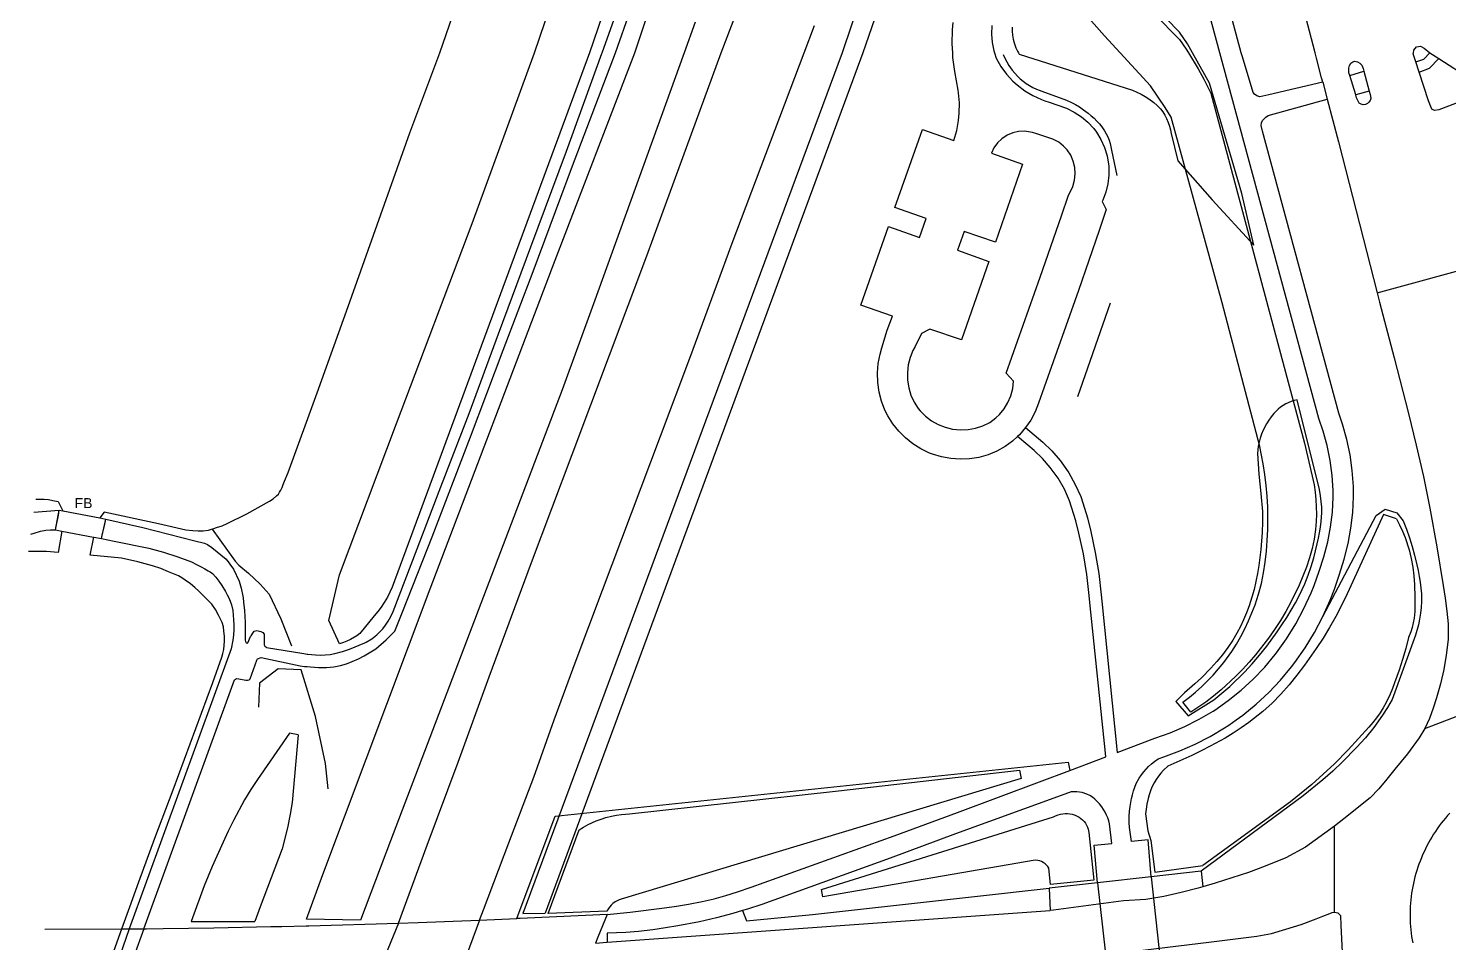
# Model space of a CAD drawing. Header units: millimetres. Extents: x 111502 to 977541, y 8702 to 1044108.
# Drawn here: x 974377.5 to 974590.3, y 475825.2 to 475962.3 of the extents above; entities that cross this region are included whole.
import ezdxf

# ---------------------------------------------------------------- set-up
doc = ezdxf.new("R2010")
doc.units = ezdxf.units.MM
doc.header["$LTSCALE"] = 0.25
doc.layers.add('X HVSS Site Background', color=8, linetype='Continuous')
doc.styles.add('OS Master Map$1$Standard', font='txt')

# ---------------------------------------------------------------- blocks, each defined once
blk = doc.blocks.new('OS MAP')
at = {"layer": 'X HVSS Site Background', "flags": 128}
for points in [[(488288.45, 240521.35), (488281.25, 240500), (488281.25, 240500), (488233.4, 240371), (488233.4, 240371), (488236.75, 240371.05)], [(488226.9, 240370), (488227.5, 240371.55), (488227.5, 240371.55), (488231.3, 240381.6), (488231.3, 240381.6), (488235.05, 240391.45), (488235.05, 240391.45), (488238.1, 240400), (488238.1, 240400), (488241.25, 240408.55), (488241.25, 240408.55), (488245.35, 240419.45), (488245.35, 240419.45), (488254, 240442.55), (488254, 240442.55), (488258.55, 240454.6), (488258.55, 240454.6), (488262.4, 240465.05), (488262.4, 240465.05), (488264.75, 240471.45), (488264.75, 240471.45), (488275.55, 240500), (488275.55, 240500), (488277.1, 240504.1)], [(488214.75, 240369.55), (488219.05, 240381.25), (488219.05, 240381.25), (488223.7, 240393.7), (488223.7, 240393.7), (488228.35, 240406.45), (488228.35, 240406.45), (488234.7, 240423.6), (488234.7, 240423.6), (488240.8, 240439.8), (488240.8, 240439.8), (488251.95, 240469.55), (488251.95, 240469.55), (488252.9, 240472.15), (488252.9, 240472.15), (488263.1, 240500), (488263.1, 240500), (488271, 240520.65)], [(488259.2, 240504.6), (488257.55, 240500), (488257.55, 240500), (488244, 240462.35), (488244, 240462.35), (488239.3, 240449.5), (488239.3, 240449.5), (488213.55, 240381.9), (488213.55, 240381.9), (488209.05, 240370), (488209.05, 240370), (488200.95, 240370.15)], [(488200.95, 240370.15), (488203.4, 240376.85), (488203.4, 240376.85), (488219.5, 240419.65), (488219.5, 240419.65), (488238.25, 240468.9), (488238.25, 240468.9), (488250.15, 240500), (488250.15, 240500), (488259.75, 240528.65)], [(488205.9, 240411.4), (488204.3, 240414.9), (488204.3, 240414.9), (488205.9, 240421.75), (488205.9, 240421.75), (488214.45, 240444.45), (488214.45, 240444.45), (488225.8, 240474.4), (488225.8, 240474.4), (488235.15, 240500), (488235.15, 240500), (488244.85, 240528.5)], [(488251.65, 240524.25), (488243.4, 240500), (488243.4, 240500), (488213.8, 240419.9), (488213.8, 240419.9), (488213.1, 240418.4), (488213.1, 240418.4), (488212.6, 240417.6), (488212.6, 240417.6), (488212.15, 240416.9), (488212.15, 240416.9), (488211.65, 240416.25), (488211.65, 240416.25), (488211.1, 240415.6), (488211.1, 240415.6), (488208.95, 240412.95), (488208.95, 240412.95), (488208.5, 240412.6), (488208.5, 240412.6), (488207.55, 240412.05), (488207.55, 240412.05), (488207, 240411.8), (488207, 240411.8), (488206.5, 240411.6), (488206.5, 240411.6), (488205.9, 240411.4)], [(488186.8, 240428.6), (488187.45, 240428.85), (488187.45, 240428.85), (488188.3, 240429.1), (488188.3, 240429.1), (488189.05, 240429.45), (488189.05, 240429.45), (488192, 240430.9), (488192, 240430.9), (488195.4, 240432.8), (488195.4, 240432.8), (488195.95, 240433.15), (488195.95, 240433.15), (488196.45, 240433.6), (488196.45, 240433.6), (488196.75, 240433.85), (488196.75, 240433.85), (488196.9, 240434.15), (488196.9, 240434.15), (488197.1, 240434.45), (488197.1, 240434.45), (488197.3, 240434.85), (488197.3, 240434.85), (488197.45, 240435.3), (488197.45, 240435.3), (488197.65, 240435.8), (488197.65, 240435.8), (488198.2, 240437.1), (488198.2, 240437.1), (488202.55, 240449.05), (488202.55, 240449.05), (488207.2, 240461.95), (488207.2, 240461.95), (488216.45, 240488), (488216.45, 240488), (488220.95, 240500), (488220.95, 240500), (488232.85, 240534.45)], [(488170.9, 240430.11), (488176.41, 240428.84), (488176.41, 240428.84), (488184.2, 240426.86), (488184.2, 240426.86), (488185.66, 240426.48), (488185.66, 240426.48), (488186.14, 240426.28), (488186.14, 240426.28), (488186.77, 240425.87), (488186.77, 240425.87), (488188.9, 240424.09), (488188.9, 240424.09), (488190, 240422.61), (488190, 240422.61), (488190.87, 240420.79), (488190.87, 240420.79), (488191.16, 240419.77), (488191.16, 240419.77), (488191.42, 240418.55), (488191.42, 240418.55), (488191.45, 240418.32), (488191.45, 240418.32), (488191.54, 240417.63), (488191.54, 240417.63), (488191.69, 240416.4), (488191.69, 240416.4), (488191.78, 240414.61), (488191.78, 240414.61), (488191.75, 240411.97), (488191.75, 240411.97), (488191.81, 240411.74), (488191.81, 240411.74), (488191.86, 240411.66), (488191.86, 240411.66), (488191.91, 240411.58), (488191.91, 240411.58), (488192.11, 240411.53), (488192.11, 240411.53), (488192.16, 240411.58), (488192.16, 240411.58), (488192.58, 240412.5), (488192.58, 240412.5), (488192.66, 240412.63), (488192.66, 240412.63), (488192.99, 240413.18), (488192.99, 240413.18), (488193.13, 240413.33), (488193.13, 240413.33), (488193.51, 240413.39), (488193.51, 240413.39), (488194.13, 240413.28), (488194.13, 240413.28), (488194.43, 240413.12), (488194.43, 240413.12), (488194.6, 240412.84), (488194.6, 240412.84), (488194.6, 240411.35), (488194.6, 240411.35), (488194.6, 240411.24), (488194.6, 240411.24), (488194.69, 240411.07), (488194.69, 240411.07), (488194.85, 240410.95), (488194.85, 240410.95), (488194.94, 240410.88), (488194.94, 240410.88), (488200.55, 240409.95), (488200.55, 240409.95), (488201.05, 240409.87), (488201.05, 240409.87), (488201.15, 240409.85), (488201.15, 240409.85), (488201.7, 240409.8), (488201.7, 240409.8), (488202.3, 240409.75), (488202.3, 240409.75), (488203.05, 240409.7), (488203.05, 240409.7), (488203.75, 240409.75), (488203.75, 240409.75), (488204.5, 240409.8), (488204.5, 240409.8), (488205.2, 240409.95), (488205.2, 240409.95), (488206.35, 240410.25), (488206.35, 240410.25), (488207.4, 240410.6), (488207.4, 240410.6), (488209.7, 240411.55), (488209.7, 240411.55), (488209.9, 240411.65), (488209.9, 240411.65), (488210.75, 240412.15), (488210.75, 240412.15), (488211.5, 240412.75), (488211.5, 240412.75), (488212.4, 240413.65), (488212.4, 240413.65), (488212.8, 240414.2), (488212.8, 240414.2), (488213.2, 240414.8), (488213.2, 240414.8), (488213.6, 240415.5), (488213.6, 240415.5), (488213.95, 240416.25), (488213.95, 240416.25), (488217.55, 240425.65), (488217.55, 240425.65), (488220.85, 240434.3), (488220.85, 240434.3), (488225.35, 240445.95), (488225.35, 240445.95), (488229.75, 240457.85), (488229.75, 240457.85), (488234.6, 240470.9), (488234.6, 240470.9), (488239.95, 240485.25), (488239.95, 240485.25), (488245.25, 240499.9), (488245.25, 240499.9), (488245.3, 240500), (488245.3, 240500), (488252.3, 240519.75)], [(488176.6, 240368.7), (488190.19, 240406), (488190.19, 240406), (488190.47, 240406.21), (488190.47, 240406.21), (488190.81, 240406.18), (488190.81, 240406.18), (488190.82, 240406.17), (488190.82, 240406.17), (488191.85, 240405.97), (488191.85, 240405.97), (488192.11, 240405.97), (488192.11, 240405.97), (488192.37, 240406.01), (488192.37, 240406.01), (488192.51, 240406.15), (488192.51, 240406.15), (488193.52, 240408.97), (488193.52, 240408.97), (488193.63, 240409.17), (488193.63, 240409.17), (488194.15, 240409.35), (488194.15, 240409.35), (488200, 240408.1), (488200, 240408.1), (488200.65, 240408), (488200.65, 240408), (488201.05, 240408), (488201.05, 240408), (488201.55, 240407.95), (488201.55, 240407.95), (488202.75, 240407.85), (488202.75, 240407.85), (488203.95, 240407.85), (488203.95, 240407.85), (488205.05, 240407.95), (488205.05, 240407.95), (488206.05, 240408.15), (488206.05, 240408.15), (488206.95, 240408.4), (488206.95, 240408.4), (488207.8, 240408.75), (488207.8, 240408.75), (488208.75, 240409.15), (488208.75, 240409.15), (488209.6, 240409.6), (488209.6, 240409.6), (488211.35, 240410.65), (488211.35, 240410.65), (488212.9, 240412), (488212.9, 240412), (488214.2, 240413.3), (488214.2, 240413.3), (488215.4, 240416.3), (488215.4, 240416.3), (488219.8, 240427.45), (488219.8, 240427.45), (488225.55, 240442.45), (488225.55, 240442.45), (488230.45, 240455.4), (488230.45, 240455.4), (488234.95, 240467.2), (488234.95, 240467.2), (488240.85, 240483.05), (488240.85, 240483.05), (488247.25, 240500), (488247.25, 240500), (488254, 240519.2)], [(488289.6, 240515.15), (488284.35, 240500), (488284.35, 240500), (488236.75, 240371.05)], [(488298, 240486.85), (488298.45, 240488.35), (488298.45, 240488.35), (488298.7, 240489.85), (488298.7, 240489.85), (488298.8, 240490.95), (488298.8, 240490.95), (488298.85, 240492.5), (488298.85, 240492.5), (488298.7, 240494), (488298.7, 240494), (488298.65, 240494.4), (488298.65, 240494.4), (488298.15, 240497.2), (488298.15, 240497.2), (488297.85, 240499.3), (488297.85, 240499.3), (488297.85, 240500), (488297.85, 240500), (488297.75, 240501.35), (488297.75, 240501.35), (488297.8, 240503.45), (488297.8, 240503.45), (488297.9, 240504.55)], [(488308.75, 240443.85), (488311.35, 240441.65), (488311.35, 240441.65), (488312.7, 240440.35), (488312.7, 240440.35), (488313.9, 240438.9), (488313.9, 240438.9), (488314.05, 240438.7), (488314.05, 240438.7), (488315.2, 240437.05), (488315.2, 240437.05), (488316.15, 240435.3), (488316.15, 240435.3), (488317, 240433.5), (488317, 240433.5), (488317.05, 240433.35), (488317.05, 240433.35), (488318, 240430.3), (488318, 240430.3), (488318.5, 240428.25), (488318.5, 240428.25), (488319.15, 240425.1), (488319.15, 240425.1), (488319.7, 240421.95), (488319.7, 240421.95), (488320.05, 240418.75), (488320.05, 240418.75), (488320.15, 240417.8), (488320.15, 240417.8), (488322.45, 240395.12), (488322.45, 240395.12), (488328.1, 240397.25), (488328.1, 240397.25), (488330.4, 240398.05), (488330.4, 240398.05), (488332.6, 240399), (488332.6, 240399), (488334.55, 240400), (488334.55, 240400), (488334.75, 240400.1), (488334.75, 240400.1), (488336.85, 240401.3), (488336.85, 240401.3), (488337.1, 240401.45), (488337.1, 240401.45), (488339.1, 240402.9), (488339.1, 240402.9), (488341.05, 240404.45), (488341.05, 240404.45), (488342.85, 240406.1), (488342.85, 240406.1), (488344.6, 240407.9), (488344.6, 240407.9), (488346.15, 240409.8), (488346.15, 240409.8), (488346.35, 240410.05), (488346.35, 240410.05), (488347.85, 240412.15), (488347.85, 240412.15), (488349.25, 240414.4), (488349.25, 240414.4), (488350.45, 240416.7), (488350.45, 240416.7), (488351.55, 240419.05), (488351.55, 240419.05), (488352, 240420.15), (488352, 240420.15), (488352.75, 240422.3), (488352.75, 240422.3), (488353.45, 240424.45), (488353.45, 240424.45), (488354.05, 240426.7), (488354.05, 240426.7), (488354.45, 240428.9), (488354.45, 240428.9), (488354.75, 240431.15), (488354.75, 240431.15), (488354.85, 240433.4), (488354.85, 240433.4), (488354.85, 240434.4), (488354.85, 240434.4), (488354.7, 240436.65), (488354.7, 240436.65), (488354.4, 240438.9), (488354.4, 240438.9), (488353.95, 240441.15), (488353.95, 240441.15), (488353.35, 240443.3), (488353.35, 240443.3), (488352.7, 240445.2), (488352.7, 240445.2), (488337.85, 240500), (488337.85, 240500), (488331.5, 240523.45)], [(488353.29, 240495.57), (488345.18, 240493.68), (488345.18, 240493.68), (488343.84, 240493.37), (488343.84, 240493.37), (488343.39, 240493.55), (488343.39, 240493.55), (488343.06, 240493.8), (488343.06, 240493.8), (488342.85, 240494.05), (488342.85, 240494.05), (488341.23, 240499.38), (488341.23, 240499.38), (488341.1, 240499.83), (488341.1, 240499.83), (488341.09, 240499.84), (488341.09, 240499.84), (488341.05, 240500), (488341.05, 240500), (488334.44, 240524.62)], [(488303.7, 240504.1), (488303.65, 240502.8), (488303.65, 240502.8), (488303.75, 240501.55), (488303.75, 240501.55), (488304, 240500.3), (488304, 240500.3), (488304.1, 240500), (488304.1, 240500), (488304.35, 240499.2), (488304.35, 240499.2), (488305.05, 240497.95), (488305.05, 240497.95), (488305.9, 240496.8), (488305.9, 240496.8), (488306.85, 240495.75), (488306.85, 240495.75), (488307.5, 240495.2), (488307.5, 240495.2), (488308.65, 240494.3), (488308.65, 240494.3), (488309.85, 240493.6), (488309.85, 240493.6), (488311.15, 240493), (488311.15, 240493), (488311.65, 240492.8)], [(488333.75, 240500), (488333, 240501.35), (488333, 240501.35), (488331.8, 240503.1), (488331.8, 240503.1), (488327.8, 240507.15)], [(488306.75, 240503.85), (488306.75, 240503.25), (488306.75, 240503.25), (488306.8, 240502.65), (488306.8, 240502.65), (488306.9, 240502.05), (488306.9, 240502.05), (488307.05, 240501.5), (488307.05, 240501.5), (488307.3, 240500.75), (488307.3, 240500.75), (488307.55, 240500.25), (488307.55, 240500.25), (488307.7, 240500), (488307.7, 240500), (488307.8, 240499.8), (488307.8, 240499.8), (488324.75, 240494.4), (488324.75, 240494.4), (488326.05, 240493.8), (488326.05, 240493.8), (488326.65, 240493.45), (488326.65, 240493.45), (488327.2, 240493.1), (488327.2, 240493.1), (488327.95, 240492.55), (488327.95, 240492.55), (488328.45, 240492.1), (488328.45, 240492.1), (488328.95, 240491.6), (488328.95, 240491.6), (488329.3, 240491.15), (488329.3, 240491.15), (488329.6, 240490.65), (488329.6, 240490.65), (488329.85, 240490.15), (488329.85, 240490.15), (488330.1, 240489.55), (488330.1, 240489.55), (488330.3, 240489), (488330.3, 240489), (488330.45, 240488.45), (488330.45, 240488.45), (488330.55, 240487.9), (488330.55, 240487.9), (488331.55, 240483.8), (488331.55, 240483.8), (488336.7, 240477.95), (488336.7, 240477.95), (488342.95, 240471.15), (488342.95, 240471.15), (488341.15, 240478.9), (488341.15, 240478.9), (488336.3, 240495.45), (488336.3, 240495.45), (488333.75, 240500)], [(488324.3, 240509.6), (488331.8, 240502), (488331.8, 240502), (488332.8, 240500.55), (488332.8, 240500.55), (488333.15, 240500), (488333.15, 240500), (488334.6, 240497.6), (488334.6, 240497.6), (488335.45, 240496.05), (488335.45, 240496.05), (488336.5, 240493.95), (488336.5, 240493.95), (488350.55, 240441.5), (488350.55, 240441.5), (488352, 240435.25), (488352, 240435.25), (488352.15, 240434.15), (488352.15, 240434.15), (488352.25, 240433.05), (488352.25, 240433.05), (488352.35, 240430.85), (488352.35, 240430.85), (488352.3, 240429.75), (488352.3, 240429.75), (488352.2, 240428.55), (488352.2, 240428.55), (488352, 240427.1), (488352, 240427.1), (488351.7, 240425.7), (488351.7, 240425.7), (488351.3, 240424.3), (488351.3, 240424.3), (488350.85, 240422.9), (488350.85, 240422.9), (488349.75, 240420.2), (488349.75, 240420.2), (488348.5, 240417.65), (488348.5, 240417.65), (488347.75, 240416.25), (488347.75, 240416.25), (488346.95, 240414.9), (488346.95, 240414.9), (488346.05, 240413.55), (488346.05, 240413.55), (488345.15, 240412.25), (488345.15, 240412.25), (488343.2, 240409.75), (488343.2, 240409.75), (488342.25, 240408.65), (488342.25, 240408.65), (488341.25, 240407.55), (488341.25, 240407.55), (488340.2, 240406.5), (488340.2, 240406.5), (488338.05, 240404.5), (488338.05, 240404.5), (488336.9, 240403.55), (488336.9, 240403.55), (488335.75, 240402.65), (488335.75, 240402.65), (488333.5, 240401.15)], [(488333.5, 240401.15), (488332.3, 240402.65), (488332.3, 240402.65), (488333.3, 240403.4), (488333.3, 240403.4), (488334.2, 240404.15), (488334.2, 240404.15), (488335.15, 240405), (488335.15, 240405), (488336.85, 240406.7), (488336.85, 240406.7), (488338.45, 240408.6), (488338.45, 240408.6), (488339.65, 240410.25), (488339.65, 240410.25), (488340.35, 240411.35), (488340.35, 240411.35), (488341, 240412.5), (488341, 240412.5), (488341.6, 240413.65), (488341.6, 240413.65), (488342.15, 240414.85), (488342.15, 240414.85), (488343.15, 240417.25), (488343.15, 240417.25), (488343.65, 240418.85), (488343.65, 240418.85), (488344.1, 240420.45), (488344.1, 240420.45), (488344.4, 240422.05), (488344.4, 240422.05), (488344.65, 240423.65), (488344.65, 240423.65), (488344.85, 240425.3), (488344.85, 240425.3), (488344.95, 240426.9), (488344.95, 240426.9), (488345.05, 240428.55), (488345.05, 240428.55), (488345.05, 240431.9), (488345.05, 240431.9), (488344.95, 240433.55), (488344.95, 240433.55), (488344.8, 240435.15), (488344.8, 240435.15), (488344.6, 240436.8), (488344.6, 240436.8), (488344.35, 240438.4), (488344.35, 240438.4), (488343.85, 240441), (488343.85, 240441), (488338.2, 240462.5), (488338.2, 240462.5), (488330.55, 240490.35), (488330.55, 240490.35), (488329.65, 240491.8), (488329.65, 240491.8), (488327.45, 240495.05), (488327.45, 240495.05), (488322.9, 240500), (488322.9, 240500), (488320.55, 240502.55), (488320.55, 240502.55), (488313.6, 240510.4)], [(488353.29, 240495.57), (488353.12, 240496.23), (488353.12, 240496.23), (488352.35, 240499.2), (488352.35, 240499.2), (488352.14, 240500), (488352.14, 240500), (488349.35, 240510.73), (488349.35, 240510.73), (488348.96, 240512.12)], [(488305.4, 240499.75), (488305.65, 240499.2), (488305.65, 240499.2), (488306.25, 240498.1), (488306.25, 240498.1), (488306.75, 240497.4), (488306.75, 240497.4), (488307.55, 240496.5), (488307.55, 240496.5), (488307.95, 240496.1), (488307.95, 240496.1), (488308.85, 240495.4), (488308.85, 240495.4), (488309.85, 240494.8), (488309.85, 240494.8), (488310.4, 240494.55), (488310.4, 240494.55), (488311.2, 240494.25), (488311.2, 240494.25), (488314.85, 240492.9), (488314.85, 240492.9), (488315.5, 240492.6), (488315.5, 240492.6), (488316.2, 240492.25), (488316.2, 240492.25), (488316.8, 240491.9), (488316.8, 240491.9), (488317.4, 240491.45), (488317.4, 240491.45), (488318.1, 240490.95), (488318.1, 240490.95), (488318.55, 240490.55), (488318.55, 240490.55), (488319, 240490.2), (488319, 240490.2), (488319.4, 240489.75), (488319.4, 240489.75), (488319.8, 240489.35), (488319.8, 240489.35), (488320.15, 240488.9), (488320.15, 240488.9), (488320.55, 240488.3), (488320.55, 240488.3), (488321.05, 240487.4), (488321.05, 240487.4), (488321.25, 240486.9), (488321.25, 240486.9), (488321.4, 240486.4), (488321.4, 240486.4), (488321.6, 240485.4), (488321.6, 240485.4), (488322.4, 240481.6)], [(488367.24, 240498.65), (488366.85, 240499.85), (488366.85, 240499.85), (488366.87, 240500), (488366.87, 240500), (488366.94, 240500.36), (488366.94, 240500.36), (488367.35, 240500.87), (488367.35, 240500.87), (488367.95, 240500.98), (488367.95, 240500.98), (488368.46, 240500.68), (488368.46, 240500.68), (488369.34, 240500)], [(488367.24, 240498.65), (488368.45, 240499.03), (488368.45, 240499.03), (488369.34, 240500)], [(488369.34, 240500), (488370.7, 240499.11)], [(488357.34, 240496.56), (488357.21, 240496.99), (488357.21, 240496.99), (488357.2, 240497.7), (488357.2, 240497.7), (488357.31, 240498.07), (488357.31, 240498.07), (488357.5, 240498.41), (488357.5, 240498.41), (488357.77, 240498.65), (488357.77, 240498.65), (488358.11, 240498.72), (488358.11, 240498.72), (488358.48, 240498.61), (488358.48, 240498.61), (488358.82, 240498.42), (488358.82, 240498.42), (488359.13, 240498.12), (488359.13, 240498.12), (488359.33, 240497.61), (488359.33, 240497.61), (488359.44, 240497.21)], [(488367.75, 240497.06), (488367.24, 240498.65)], [(488367.75, 240497.06), (488369.3, 240497.67), (488369.3, 240497.67), (488370.7, 240499.11)], [(488370.7, 240499.11), (488371.52, 240498.57), (488371.52, 240498.57), (488374.48, 240496.66), (488374.48, 240496.66), (488376.72, 240495.77), (488376.72, 240495.77), (488377.43, 240495.47), (488377.43, 240495.47), (488377.94, 240494.96), (488377.94, 240494.96), (488377.84, 240494.35), (488377.84, 240494.35), (488377.34, 240493.84), (488377.34, 240493.84), (488376.13, 240493.43), (488376.13, 240493.43), (488373.19, 240492.39), (488373.19, 240492.39), (488370.66, 240491.46), (488370.66, 240491.46), (488370.05, 240491.35), (488370.05, 240491.35), (488369.65, 240491.55)], [(488353.29, 240495.57), (488353.95, 240493.06)], [(488357.34, 240496.56), (488359.44, 240497.21)], [(488358.22, 240493.67), (488357.34, 240496.56)], [(488359.44, 240497.21), (488360.24, 240494.26)], [(488369.65, 240491.55), (488369.13, 240492.77), (488369.13, 240492.77), (488367.75, 240497.06)], [(488360.24, 240494.26), (488360.38, 240493.76), (488360.38, 240493.76), (488360.46, 240493.47), (488360.46, 240493.47), (488360.47, 240493.15), (488360.47, 240493.15), (488360.38, 240492.85), (488360.38, 240492.85), (488360.21, 240492.58), (488360.21, 240492.58), (488359.97, 240492.37), (488359.97, 240492.37), (488359.68, 240492.24), (488359.68, 240492.24), (488359.36, 240492.21), (488359.36, 240492.21), (488359.04, 240492.28), (488359.04, 240492.28), (488358.76, 240492.43), (488358.76, 240492.43), (488358.35, 240493.24), (488358.35, 240493.24), (488358.22, 240493.67)], [(488360.24, 240494.26), (488358.22, 240493.67)], [(488311.65, 240492.8), (488312.28, 240492.58), (488312.28, 240492.58), (488314.85, 240491.7), (488314.85, 240491.7), (488316, 240491.1), (488316, 240491.1), (488317.1, 240490.4), (488317.1, 240490.4), (488318.05, 240489.6), (488318.05, 240489.6), (488318.95, 240488.65), (488318.95, 240488.65), (488319.35, 240488.1), (488319.35, 240488.1), (488320, 240487), (488320, 240487), (488320.55, 240485.8), (488320.55, 240485.8), (488320.95, 240484.55), (488320.95, 240484.55), (488321.15, 240483.3), (488321.15, 240483.3), (488321.2, 240482.95), (488321.2, 240482.95), (488321.2, 240481.65), (488321.2, 240481.65), (488321.05, 240480.35), (488321.05, 240480.35), (488320.75, 240479.1), (488320.75, 240479.1), (488320.3, 240477.9), (488320.3, 240477.9), (488320.2, 240477.7), (488320.2, 240477.7), (488320.8, 240476.5), (488320.8, 240476.5), (488319.75, 240473.35), (488319.75, 240473.35), (488316.65, 240464.35), (488316.65, 240464.35), (488311.55, 240449.9), (488311.55, 240449.9), (488310.7, 240447.5), (488310.7, 240447.5), (488310.2, 240446.2), (488310.2, 240446.2), (488309.55, 240444.95), (488309.55, 240444.95), (488308.75, 240443.85)], [(488353.3, 240415.5), (488354.4, 240417.95), (488354.4, 240417.95), (488355.05, 240419.6), (488355.05, 240419.6), (488355.8, 240421.85), (488355.8, 240421.85), (488356.5, 240424.1), (488356.5, 240424.1), (488357.1, 240426.45), (488357.1, 240426.45), (488357.5, 240428.75), (488357.5, 240428.75), (488357.8, 240431.1), (488357.8, 240431.1), (488357.9, 240433.5), (488357.9, 240433.5), (488357.9, 240435), (488357.9, 240435), (488357.7, 240437.4), (488357.7, 240437.4), (488357.4, 240439.75), (488357.4, 240439.75), (488356.9, 240442.05), (488356.9, 240442.05), (488356.25, 240444.35), (488356.25, 240444.35), (488355.7, 240446), (488355.7, 240446), (488344.24, 240488.23), (488344.24, 240488.23), (488344.05, 240489.07), (488344.05, 240489.07), (488344.11, 240489.5), (488344.11, 240489.5), (488344.25, 240489.83), (488344.25, 240489.83), (488344.74, 240490.35), (488344.74, 240490.35), (488345.12, 240490.58), (488345.12, 240490.58), (488353.95, 240493.06)], [(488353.95, 240493.06), (488355.62, 240486.62), (488355.62, 240486.62), (488361.43, 240463.99)], [(488307.55, 240442.5), (488306.8, 240441.8), (488306.8, 240441.8), (488305.7, 240441), (488305.7, 240441), (488304.45, 240440.3), (488304.45, 240440.3), (488303.15, 240439.75), (488303.15, 240439.75), (488301.75, 240439.35), (488301.75, 240439.35), (488300.35, 240439.15), (488300.35, 240439.15), (488298.95, 240439.1), (488298.95, 240439.1), (488297.55, 240439.2), (488297.55, 240439.2), (488296.15, 240439.45), (488296.15, 240439.45), (488294.8, 240439.85), (488294.8, 240439.85), (488294.35, 240440), (488294.35, 240440), (488293.05, 240440.65), (488293.05, 240440.65), (488291.85, 240441.4), (488291.85, 240441.4), (488290.75, 240442.3), (488290.75, 240442.3), (488289.75, 240443.3), (488289.75, 240443.3), (488288.85, 240444.4), (488288.85, 240444.4), (488288.1, 240445.6), (488288.1, 240445.6), (488287.65, 240446.45), (488287.65, 240446.45), (488287.15, 240447.8), (488287.15, 240447.8), (488286.8, 240449.15), (488286.8, 240449.15), (488286.6, 240450.55), (488286.6, 240450.55), (488286.55, 240452), (488286.55, 240452), (488286.65, 240453.4), (488286.65, 240453.4), (488286.95, 240454.8), (488286.95, 240454.8), (488287.2, 240455.75), (488287.2, 240455.75), (488288, 240458.4), (488288, 240458.4), (488288.8, 240460.5), (488288.8, 240460.5), (488284.05, 240462.15), (488284.05, 240462.15), (488288.2, 240473.95), (488288.2, 240473.95), (488292.85, 240472.3), (488292.85, 240472.3), (488293.85, 240475.15), (488293.85, 240475.15), (488289.15, 240476.8), (488289.15, 240476.8), (488293.3, 240488.5), (488293.3, 240488.5), (488298, 240486.85)], [(488303.65, 240484.95), (488308.3, 240483.3), (488308.3, 240483.3), (488304.25, 240471.6), (488304.25, 240471.6), (488299.55, 240473.2), (488299.55, 240473.2), (488298.55, 240470.4), (488298.55, 240470.4), (488303.25, 240468.7), (488303.25, 240468.7), (488299.15, 240456.95), (488299.15, 240456.95), (488294.4, 240458.55), (488294.4, 240458.55), (488293.15, 240457.9), (488293.15, 240457.9), (488292.2, 240455.95), (488292.2, 240455.95), (488291.85, 240455.35), (488291.85, 240455.35), (488291.45, 240454.3), (488291.45, 240454.3), (488291.15, 240453.2), (488291.15, 240453.2), (488291.05, 240452.05), (488291.05, 240452.05), (488291.05, 240450.9), (488291.05, 240450.9), (488291.25, 240449.8), (488291.25, 240449.8), (488291.55, 240448.7), (488291.55, 240448.7), (488292.05, 240447.65), (488292.05, 240447.65), (488292.65, 240446.7), (488292.65, 240446.7), (488292.95, 240446.35), (488292.95, 240446.35), (488293.75, 240445.55), (488293.75, 240445.55), (488294.65, 240444.85), (488294.65, 240444.85), (488295.65, 240444.3), (488295.65, 240444.3), (488296.7, 240443.9), (488296.7, 240443.9), (488297.8, 240443.6), (488297.8, 240443.6), (488299, 240443.5), (488299, 240443.5), (488300.15, 240443.55), (488300.15, 240443.55), (488301.25, 240443.75), (488301.25, 240443.75), (488302.35, 240444.1), (488302.35, 240444.1), (488303.4, 240444.6), (488303.4, 240444.6), (488304.3, 240445.3), (488304.3, 240445.3), (488304.85, 240445.8), (488304.85, 240445.8), (488305.55, 240446.65), (488305.55, 240446.65), (488306.1, 240447.6), (488306.1, 240447.6), (488306.55, 240448.6), (488306.55, 240448.6), (488306.85, 240449.7), (488306.85, 240449.7), (488306.95, 240450.75), (488306.95, 240450.75), (488305.85, 240451.95), (488305.85, 240451.95), (488310.95, 240466.35), (488310.95, 240466.35), (488314.1, 240475.55), (488314.1, 240475.55), (488315.15, 240478.65), (488315.15, 240478.65), (488315.4, 240479.1), (488315.4, 240479.1), (488315.8, 240479.95), (488315.8, 240479.95), (488316.05, 240480.9), (488316.05, 240480.9), (488316.15, 240481.85), (488316.15, 240481.85), (488316.1, 240482.8), (488316.1, 240482.8), (488315.85, 240483.75), (488315.85, 240483.75), (488315.5, 240484.65), (488315.5, 240484.65), (488314.95, 240485.45), (488314.95, 240485.45), (488314.4, 240486), (488314.4, 240486), (488313.7, 240486.6), (488313.7, 240486.6), (488312.85, 240487.05), (488312.85, 240487.05), (488310.45, 240487.84), (488310.45, 240487.84), (488309.8, 240488.05)], [(488309.8, 240488.05), (488308.6, 240488.25), (488308.6, 240488.25), (488307.7, 240488.2), (488307.7, 240488.2), (488306.85, 240488), (488306.85, 240488), (488306, 240487.65), (488306, 240487.65), (488305.2, 240487.1), (488305.2, 240487.1), (488304.55, 240486.5), (488304.55, 240486.5), (488304, 240485.75), (488304, 240485.75), (488303.65, 240484.95)], [(488361.43, 240463.99), (488377.74, 240468.46)], [(488361.43, 240463.99), (488361.78, 240462.62), (488361.78, 240462.62), (488363.98, 240454.26), (488363.98, 240454.26), (488366.16, 240445.91), (488366.16, 240445.91), (488367.31, 240441.2), (488367.31, 240441.2), (488368.36, 240436.47), (488368.36, 240436.47), (488369.31, 240431.72), (488369.31, 240431.72), (488370.36, 240425.96), (488370.36, 240425.96), (488371.32, 240420.17), (488371.32, 240420.17), (488371.62, 240418.25), (488371.62, 240418.25), (488371.88, 240416.33), (488371.88, 240416.33), (488372.07, 240414.39), (488372.07, 240414.39), (488372.06, 240412.05), (488372.06, 240412.05), (488371.8, 240409.72), (488371.8, 240409.72), (488371.42, 240407.57), (488371.42, 240407.57), (488370.92, 240405.43), (488370.92, 240405.43), (488370.33, 240403.32), (488370.33, 240403.32), (488369.83, 240401.75), (488369.83, 240401.75), (488369.26, 240400.21), (488369.26, 240400.21), (488368.57, 240398.72)], [(488321.4, 240462.45), (488316.5, 240448.45)], [(488333.1, 240400.6), (488336.95, 240403), (488336.95, 240403), (488339.35, 240405), (488339.35, 240405), (488341.55, 240407.15), (488341.55, 240407.15), (488342.7, 240408.4), (488342.7, 240408.4), (488343.8, 240409.7), (488343.8, 240409.7), (488344.9, 240411.05), (488344.9, 240411.05), (488346.45, 240413.2), (488346.45, 240413.2), (488347.15, 240414.25), (488347.15, 240414.25), (488347.9, 240415.35), (488347.9, 240415.35), (488349.2, 240417.55), (488349.2, 240417.55), (488349.8, 240418.7), (488349.8, 240418.7), (488350.6, 240420.4), (488350.6, 240420.4), (488351.1, 240421.7), (488351.1, 240421.7), (488351.55, 240423), (488351.55, 240423), (488351.95, 240424.3), (488351.95, 240424.3), (488352.45, 240426.4), (488352.45, 240426.4), (488352.65, 240427.25), (488352.65, 240427.25), (488352.8, 240428.05), (488352.8, 240428.05), (488352.95, 240428.9), (488352.95, 240428.9), (488353.05, 240429.75), (488353.05, 240429.75), (488353.15, 240431.05), (488353.15, 240431.05), (488353.15, 240431.9), (488353.15, 240431.9), (488352.95, 240433.6), (488352.95, 240433.6), (488352.8, 240434.55), (488352.8, 240434.55), (488349.45, 240448), (488349.45, 240448), (488349, 240447.9), (488349, 240447.9), (488348.55, 240447.75), (488348.55, 240447.75), (488347.75, 240447.4), (488347.75, 240447.4), (488346.95, 240446.9), (488346.95, 240446.9), (488346.6, 240446.6), (488346.6, 240446.6), (488345.95, 240445.95), (488345.95, 240445.95), (488345.55, 240445.45), (488345.55, 240445.45), (488345.2, 240444.95), (488345.2, 240444.95), (488344.85, 240444.4), (488344.85, 240444.4), (488344.35, 240443.45), (488344.35, 240443.45), (488344.1, 240442.85), (488344.1, 240442.85), (488343.9, 240442.25), (488343.9, 240442.25), (488343.6, 240441.05), (488343.6, 240441.05), (488343.5, 240439.95), (488343.5, 240439.95), (488343.7, 240436.85), (488343.7, 240436.85), (488344, 240433.95), (488344, 240433.95), (488344.25, 240431.25), (488344.25, 240431.25), (488344.25, 240429.7), (488344.25, 240429.7), (488344.2, 240428.1), (488344.2, 240428.1), (488344, 240425.55), (488344, 240425.55), (488343.7, 240423.15), (488343.7, 240423.15), (488343.5, 240421.95), (488343.5, 240421.95), (488343, 240419.55), (488343, 240419.55), (488342.65, 240418.4), (488342.65, 240418.4), (488342.25, 240417.1), (488342.25, 240417.1), (488341.85, 240416.05), (488341.85, 240416.05), (488341.4, 240415), (488341.4, 240415), (488340.95, 240414), (488340.95, 240414), (488340.4, 240413), (488340.4, 240413), (488339.8, 240411.95), (488339.8, 240411.95), (488339.05, 240410.85), (488339.05, 240410.85), (488338.25, 240409.75), (488338.25, 240409.75), (488337.4, 240408.75), (488337.4, 240408.75), (488336.5, 240407.75), (488336.5, 240407.75), (488335.1, 240406.3), (488335.1, 240406.3), (488334.1, 240405.4), (488334.1, 240405.4), (488332.55, 240404.05), (488332.55, 240404.05), (488331.25, 240402.75), (488331.25, 240402.75), (488333.1, 240400.6)], [(488308.75, 240443.85), (488307.85, 240442.75), (488307.85, 240442.75), (488307.55, 240442.5)], [(488315.35, 240392.45), (488320.75, 240394.48), (488320.75, 240394.48), (488320.7, 240395), (488320.7, 240395), (488318.35, 240417.6), (488318.35, 240417.6), (488318.25, 240418.65), (488318.25, 240418.65), (488317.9, 240421.8), (488317.9, 240421.8), (488317.4, 240424.9), (488317.4, 240424.9), (488316.7, 240428), (488316.7, 240428), (488316.25, 240429.85), (488316.25, 240429.85), (488315.3, 240432.85), (488315.3, 240432.85), (488314.55, 240434.6), (488314.55, 240434.6), (488313.6, 240436.25), (488313.6, 240436.25), (488312.45, 240437.85), (488312.45, 240437.85), (488311.3, 240439.2), (488311.3, 240439.2), (488310.05, 240440.4), (488310.05, 240440.4), (488309.1, 240441.2), (488309.1, 240441.2), (488307.55, 240442.5)], [(488160.1, 240431.12), (488163.91, 240431.42)], [(488160.37, 240433.07), (488160.9, 240433.1), (488160.9, 240433.1), (488161.65, 240433.1), (488161.65, 240433.1), (488162.3, 240433.05), (488162.3, 240433.05), (488162.95, 240432.9), (488162.95, 240432.9), (488163.75, 240432.75), (488163.75, 240432.75), (488164.43, 240431.32)], [(488163.35, 240428.49), (488163.49, 240429.25), (488163.49, 240429.25), (488163.77, 240430.7), (488163.77, 240430.7), (488163.91, 240431.42)], [(488163.35, 240428.49), (488163.91, 240431.42)], [(488163.91, 240431.42), (488164.43, 240431.32)], [(488353.3, 240415.5), (488361.3, 240430.65), (488361.3, 240430.65), (488362.65, 240431.6), (488362.65, 240431.6), (488364.4, 240431.05), (488364.4, 240431.05), (488365.35, 240429.85), (488365.35, 240429.85), (488365.85, 240428.6), (488365.85, 240428.6), (488366.3, 240427.3), (488366.3, 240427.3), (488366.7, 240426), (488366.7, 240426), (488367.05, 240424.7), (488367.05, 240424.7), (488367.4, 240423.25), (488367.4, 240423.25), (488367.6, 240422.4), (488367.6, 240422.4), (488367.75, 240421.5), (488367.75, 240421.5), (488367.9, 240420.65), (488367.9, 240420.65), (488368, 240419.75), (488368, 240419.75), (488368.1, 240418.9), (488368.1, 240418.9), (488368.1, 240417.75), (488368.1, 240417.75), (488368.05, 240416.85), (488368.05, 240416.85), (488367.95, 240416), (488367.95, 240416), (488367.8, 240415.1), (488367.8, 240415.1), (488367.65, 240414.25), (488367.65, 240414.25), (488367.2, 240412.7), (488367.2, 240412.7), (488363.7, 240403.05), (488363.7, 240403.05), (488363, 240401.85), (488363, 240401.85), (488362.25, 240400.7), (488362.25, 240400.7), (488360.95, 240398.85), (488360.95, 240398.85), (488359.7, 240397.3), (488359.7, 240397.3), (488358.35, 240395.85), (488358.35, 240395.85), (488356.25, 240393.75), (488356.25, 240393.75), (488354.8, 240392.35), (488354.8, 240392.35), (488353.3, 240391.05), (488353.3, 240391.05), (488350.35, 240388.65), (488350.35, 240388.65), (488335.05, 240377.35)], [(488164.43, 240431.32), (488169.96, 240430.28)], [(488186.8, 240428.6), (488186.2, 240428.4), (488186.2, 240428.4), (488185.45, 240428.3), (488185.45, 240428.3), (488184.7, 240428.3), (488184.7, 240428.3), (488183.9, 240428.34), (488183.9, 240428.34), (488182.85, 240428.45), (488182.85, 240428.45), (488178.75, 240429.4), (488178.75, 240429.4), (488170.65, 240431.15), (488170.65, 240431.15), (488169.96, 240430.28)], [(488169.96, 240430.28), (488170.9, 240430.11)], [(488170.23, 240427.18), (488170.35, 240427.7), (488170.35, 240427.7), (488170.72, 240429.33), (488170.72, 240429.33), (488170.9, 240430.11)], [(488170.23, 240427.18), (488170.9, 240430.11)], [(488364.35, 240430.15), (488362.4, 240430.8), (488362.4, 240430.8), (488356.7, 240418.35), (488356.7, 240418.35), (488355.25, 240415.5), (488355.25, 240415.5), (488354.3, 240413.85), (488354.3, 240413.85), (488353.35, 240412.25), (488353.35, 240412.25), (488352.3, 240410.7), (488352.3, 240410.7), (488350.55, 240408.2), (488350.55, 240408.2), (488349.4, 240406.7), (488349.4, 240406.7), (488348.25, 240405.25), (488348.25, 240405.25), (488347, 240403.85), (488347, 240403.85), (488345.7, 240402.5), (488345.7, 240402.5), (488344.3, 240401.25), (488344.3, 240401.25), (488342.2, 240399.6), (488342.2, 240399.6), (488341.05, 240398.8), (488341.05, 240398.8), (488339.85, 240398), (488339.85, 240398), (488338.65, 240397.25), (488338.65, 240397.25), (488336.4, 240396.05), (488336.4, 240396.05), (488335.05, 240395.35), (488335.05, 240395.35), (488333.65, 240394.7), (488333.65, 240394.7), (488330.05, 240393.1), (488330.05, 240393.1), (488329.4, 240392.5), (488329.4, 240392.5), (488329, 240392.05), (488329, 240392.05), (488328.65, 240391.6), (488328.65, 240391.6), (488328.3, 240391.1), (488328.3, 240391.1), (488328, 240390.6), (488328, 240390.6), (488327.65, 240389.95), (488327.65, 240389.95), (488327.45, 240389.4), (488327.45, 240389.4), (488327.25, 240388.8), (488327.25, 240388.8), (488327.1, 240388.25), (488327.1, 240388.25), (488326.9, 240387.4), (488326.9, 240387.4), (488326.8, 240386.65), (488326.8, 240386.65), (488326.7, 240385.95), (488326.7, 240385.95), (488327.05, 240383.4), (488327.05, 240383.4), (488327.5, 240381.95), (488327.5, 240381.95), (488328.1, 240377.2), (488328.1, 240377.2), (488335.3, 240378.2)], [(488364.35, 240430.15), (488364.8, 240429.25), (488364.8, 240429.25), (488365.25, 240428.3), (488365.25, 240428.3), (488365.65, 240427.35), (488365.65, 240427.35), (488366.25, 240425.5), (488366.25, 240425.5), (488366.55, 240424.2), (488366.55, 240424.2), (488366.8, 240422.9), (488366.8, 240422.9), (488366.95, 240421.6), (488366.95, 240421.6), (488367.05, 240420.3), (488367.05, 240420.3), (488367.1, 240418.35), (488367.1, 240418.35), (488367.1, 240416.25), (488367.1, 240416.25), (488367, 240415.25), (488367, 240415.25), (488366.7, 240413.85), (488366.7, 240413.85), (488366.5, 240413.2), (488366.5, 240413.2), (488366.15, 240412.35), (488366.15, 240412.35), (488365.75, 240410.7), (488365.75, 240410.7), (488365.25, 240409.05), (488365.25, 240409.05), (488364.75, 240407.45), (488364.75, 240407.45), (488364.05, 240405.55), (488364.05, 240405.55), (488363.75, 240404.7), (488363.75, 240404.7), (488363.4, 240403.85), (488363.4, 240403.85), (488362.8, 240402.6), (488362.8, 240402.6), (488362.35, 240401.8), (488362.35, 240401.8), (488361.9, 240401.05), (488361.9, 240401.05), (488361.35, 240400.3), (488361.35, 240400.3), (488360.8, 240399.6), (488360.8, 240399.6), (488360.2, 240398.9), (488360.2, 240398.9), (488357.1, 240395.5), (488357.1, 240395.5), (488355.05, 240393.45), (488355.05, 240393.45), (488351.65, 240390.35), (488351.65, 240390.35), (488348.45, 240387.75), (488348.45, 240387.75), (488335.3, 240378.2)], [(488164.29, 240428.31), (488163.75, 240425.1), (488163.75, 240425.1), (488162, 240425.25), (488162, 240425.25), (488159.4, 240425.25), (488159.4, 240425.25), (488159.28, 240425.24)], [(488159.64, 240427.84), (488160.14, 240428), (488160.14, 240428), (488161.09, 240428.27), (488161.09, 240428.27), (488161.9, 240428.44), (488161.9, 240428.44), (488162.58, 240428.51), (488162.58, 240428.51), (488163.35, 240428.49)], [(488163.35, 240428.49), (488164.29, 240428.31)], [(488164.29, 240428.31), (488169.03, 240427.41), (488169.03, 240427.41), (488169.07, 240427.4)], [(488173.3, 240368.7), (488174.5, 240372), (488174.5, 240372), (488175.85, 240375.75), (488175.85, 240375.75), (488178.25, 240382.3), (488178.25, 240382.3), (488180.95, 240389.55), (488180.95, 240389.55), (488186.9, 240405.6), (488186.9, 240405.6), (488188.25, 240409.4), (488188.25, 240409.4), (488188.4, 240409.95), (488188.4, 240409.95), (488188.55, 240410.55), (488188.55, 240410.55), (488188.6, 240411.2), (488188.6, 240411.2), (488188.65, 240411.75), (488188.65, 240411.75), (488188.65, 240412.55), (488188.65, 240412.55), (488188.55, 240413.3), (488188.55, 240413.3), (488188.5, 240413.95), (488188.5, 240413.95), (488188.3, 240414.6), (488188.3, 240414.6), (488187.75, 240415.7), (488187.75, 240415.7), (488187.3, 240416.55), (488187.3, 240416.55), (488186.75, 240417.35), (488186.75, 240417.35), (488184.8, 240419.3), (488184.8, 240419.3), (488184.2, 240419.85), (488184.2, 240419.85), (488183.55, 240420.4), (488183.55, 240420.4), (488182.75, 240420.95), (488182.75, 240420.95), (488182.25, 240421.3), (488182.25, 240421.3), (488181.75, 240421.6), (488181.75, 240421.6), (488180.25, 240422.2), (488180.25, 240422.2), (488179.1, 240422.7), (488179.1, 240422.7), (488177.9, 240423.1), (488177.9, 240423.1), (488175.7, 240423.7), (488175.7, 240423.7), (488173.25, 240424.25), (488173.25, 240424.25), (488168.55, 240424.7), (488168.55, 240424.7), (488169.07, 240427.4)], [(488169.07, 240427.4), (488170.23, 240427.18)], [(488170.23, 240427.18), (488172.11, 240426.8), (488172.11, 240426.8), (488177.32, 240425.73), (488177.32, 240425.73), (488179.5, 240425.15), (488179.5, 240425.15), (488181.65, 240424.45), (488181.65, 240424.45), (488183.7, 240423.7), (488183.7, 240423.7), (488184.45, 240423.3), (488184.45, 240423.3), (488185.15, 240422.95), (488185.15, 240422.95), (488185.7, 240422.65), (488185.7, 240422.65), (488186.2, 240422.35), (488186.2, 240422.35), (488186.5, 240422.2), (488186.5, 240422.2), (488186.85, 240421.95), (488186.85, 240421.95), (488187.35, 240421.4), (488187.35, 240421.4), (488187.8, 240420.8), (488187.8, 240420.8), (488188.25, 240420.15), (488188.25, 240420.15), (488188.8, 240419.25), (488188.8, 240419.25), (488189.05, 240418.75), (488189.05, 240418.75), (488189.3, 240418.3), (488189.3, 240418.3), (488189.5, 240417.8), (488189.5, 240417.8), (488189.7, 240417.25), (488189.7, 240417.25), (488189.9, 240416.4), (488189.9, 240416.4), (488190, 240415), (488190, 240415), (488190.05, 240414.25), (488190.05, 240414.25), (488190.05, 240413.55), (488190.05, 240413.55), (488190, 240412.7), (488190, 240412.7), (488189.9, 240411.95), (488189.9, 240411.95), (488189.65, 240410.65), (488189.65, 240410.65), (488174.4, 240368.7)], [(488186.8, 240428.6), (488190.26, 240423.81), (488190.26, 240423.81), (488190.84, 240423.19), (488190.84, 240423.19), (488192.28, 240421.98), (488192.28, 240421.98), (488194.01, 240420.36), (488194.01, 240420.36), (488195.37, 240418.83), (488195.37, 240418.83), (488197.12, 240415.16), (488197.12, 240415.16), (488198.71, 240411.1)], [(488327.55, 240376.5), (488327.1, 240382.05), (488327.1, 240382.05), (488324.6, 240381.8), (488324.6, 240381.8), (488324.3, 240383.9), (488324.3, 240383.9), (488324.25, 240384.65), (488324.25, 240384.65), (488324.25, 240385.6), (488324.25, 240385.6), (488324.3, 240386.35), (488324.3, 240386.35), (488324.4, 240387.05), (488324.4, 240387.05), (488324.6, 240388.25), (488324.6, 240388.25), (488324.75, 240388.8), (488324.75, 240388.8), (488324.9, 240389.4), (488324.9, 240389.4), (488325.3, 240390.5), (488325.3, 240390.5), (488325.75, 240391.3), (488325.75, 240391.3), (488326.1, 240391.8), (488326.1, 240391.8), (488326.45, 240392.25), (488326.45, 240392.25), (488327.15, 240393.05), (488327.15, 240393.05), (488327.6, 240393.45), (488327.6, 240393.45), (488328.05, 240393.8), (488328.05, 240393.8), (488328.6, 240394.2), (488328.6, 240394.2), (488329.45, 240394.5), (488329.45, 240394.5), (488331.85, 240395.35), (488331.85, 240395.35), (488334.15, 240396.35), (488334.15, 240396.35), (488336.4, 240397.5), (488336.4, 240397.5), (488338.55, 240398.8), (488338.55, 240398.8), (488339.2, 240399.2), (488339.2, 240399.2), (488340.3, 240400), (488340.3, 240400), (488341.3, 240400.7), (488341.3, 240400.7), (488343.3, 240402.35), (488343.3, 240402.35), (488345.2, 240404.1), (488345.2, 240404.1), (488346.95, 240405.95), (488346.95, 240405.95), (488348.6, 240407.95), (488348.6, 240407.95), (488349.1, 240408.6), (488349.1, 240408.6), (488350.65, 240410.8), (488350.65, 240410.8), (488352.05, 240413.1), (488352.05, 240413.1), (488353.3, 240415.5)], [(488204.2, 240389.7), (488203.8, 240393.5), (488203.8, 240393.5), (488202.3, 240400.5), (488202.3, 240400.5), (488200.15, 240407.5), (488200.15, 240407.5), (488196.7, 240407.65), (488196.7, 240407.65), (488193.9, 240405.5), (488193.9, 240405.5), (488193.75, 240401.9)], [(488368.57, 240398.72), (488379.66, 240402.98)], [(488199.7, 240397.75), (488198.4, 240398), (488198.4, 240398), (488193.6, 240391.1), (488193.6, 240391.1), (488192.6, 240389.6), (488192.6, 240389.6), (488191.65, 240388.05), (488191.65, 240388.05), (488190, 240384.95), (488190, 240384.95), (488189.2, 240383.35), (488189.2, 240383.35), (488188.45, 240381.7), (488188.45, 240381.7), (488186.8, 240378.05), (488186.8, 240378.05), (488185.6, 240375.15), (488185.6, 240375.15), (488183.65, 240369.8), (488183.65, 240369.8), (488193.2, 240369.8)], [(488199.7, 240397.75), (488198.8, 240387.65), (488198.8, 240387.65), (488198.5, 240385.9), (488198.5, 240385.9), (488198.1, 240383.85), (488198.1, 240383.85), (488197.3, 240380.7), (488197.3, 240380.7), (488194, 240372), (488194, 240372), (488193.2, 240369.8)], [(488368.57, 240398.72), (488367.73, 240397.31), (488367.73, 240397.31), (488365.98, 240394.93), (488365.98, 240394.93), (488364.11, 240392.62), (488364.11, 240392.62), (488362.91, 240391.15), (488362.91, 240391.15), (488361.69, 240389.7), (488361.69, 240389.7), (488360.39, 240388.33), (488360.39, 240388.33), (488356.46, 240385.16), (488356.46, 240385.16), (488355.04, 240384.08)], [(488232.5, 240370.25), (488238.25, 240385.6), (488238.25, 240385.6), (488315.1, 240393.7), (488315.1, 240393.7), (488315.35, 240392.45)], [(488372.32, 240386.04), (488371.99, 240385.66), (488371.99, 240385.66), (488371.66, 240385.29), (488371.66, 240385.29), (488371.35, 240384.9), (488371.35, 240384.9), (488371.04, 240384.51), (488371.04, 240384.51), (488370.74, 240384.11), (488370.74, 240384.11), (488370.45, 240383.7), (488370.45, 240383.7), (488370.16, 240383.29), (488370.16, 240383.29), (488369.89, 240382.87), (488369.89, 240382.87), (488369.63, 240382.45), (488369.63, 240382.45), (488369.37, 240382.02), (488369.37, 240382.02), (488369.13, 240381.58), (488369.13, 240381.58), (488368.9, 240381.14), (488368.9, 240381.14), (488368.67, 240380.69), (488368.67, 240380.69), (488368.46, 240380.24), (488368.46, 240380.24), (488368.25, 240379.79), (488368.25, 240379.79), (488368.06, 240379.33), (488368.06, 240379.33), (488367.87, 240378.86), (488367.87, 240378.86), (488367.7, 240378.39), (488367.7, 240378.39), (488367.54, 240377.92), (488367.54, 240377.92), (488367.38, 240377.44), (488367.38, 240377.44), (488367.24, 240376.97), (488367.24, 240376.97), (488367.11, 240376.48), (488367.11, 240376.48), (488366.99, 240376), (488366.99, 240376), (488366.88, 240375.51), (488366.88, 240375.51), (488366.78, 240375.02), (488366.78, 240375.02), (488366.69, 240374.53), (488366.69, 240374.53), (488366.61, 240374.04), (488366.61, 240374.04), (488366.55, 240373.54), (488366.55, 240373.54), (488366.49, 240373.05), (488366.49, 240373.05), (488366.45, 240372.55), (488366.45, 240372.55), (488366.41, 240372.05), (488366.41, 240372.05), (488366.39, 240371.55), (488366.39, 240371.55), (488366.38, 240371.05), (488366.38, 240371.05), (488366.38, 240370.55), (488366.38, 240370.55), (488366.39, 240370.05), (488366.39, 240370.05), (488366.41, 240369.55), (488366.41, 240369.55), (488366.45, 240369.05), (488366.45, 240369.05), (488366.49, 240368.56), (488366.49, 240368.56), (488366.55, 240368.06), (488366.55, 240368.06), (488366.61, 240367.56), (488366.61, 240367.56), (488366.69, 240367.07), (488366.69, 240367.07), (488366.78, 240366.58)], [(488246, 240371.35), (488237.2, 240371), (488237.2, 240371), (488241.85, 240383.55), (488241.85, 240383.55), (488242.5, 240383.95), (488242.5, 240383.95), (488243.2, 240384.35), (488243.2, 240384.35), (488244.4, 240384.9), (488244.4, 240384.9), (488245.15, 240385.15), (488245.15, 240385.15), (488245.85, 240385.4), (488245.85, 240385.4), (488246.65, 240385.6), (488246.65, 240385.6), (488247.4, 240385.75), (488247.4, 240385.75), (488248.15, 240385.85), (488248.15, 240385.85), (488249.35, 240385.95), (488249.35, 240385.95), (488280.25, 240389.35), (488280.25, 240389.35), (488307.85, 240392.5), (488307.85, 240392.5), (488308.1, 240391.25)], [(488308.1, 240391.25), (488248.1, 240373.15), (488248.1, 240373.15), (488247.8, 240373.05), (488247.8, 240373.05), (488247.2, 240372.75), (488247.2, 240372.75), (488246.85, 240372.5), (488246.85, 240372.5), (488246.6, 240372.25), (488246.6, 240372.25), (488246.2, 240371.75), (488246.2, 240371.75), (488246, 240371.35)], [(488246.05, 240370.85), (488249.45, 240371.2), (488249.45, 240371.2), (488254.6, 240371.85), (488254.6, 240371.85), (488256.4, 240372.1), (488256.4, 240372.1), (488258.2, 240372.4), (488258.2, 240372.4), (488260.25, 240372.8), (488260.25, 240372.8), (488262.05, 240373.2), (488262.05, 240373.2), (488263.8, 240373.7), (488263.8, 240373.7), (488265.55, 240374.25), (488265.55, 240374.25), (488267.6, 240374.95), (488267.6, 240374.95), (488289.05, 240382.65), (488289.05, 240382.65), (488298.55, 240386.15), (488298.55, 240386.15), (488310.85, 240390.75), (488310.85, 240390.75), (488315.35, 240392.45)], [(488319.5, 240375.6), (488319, 240381.25), (488319, 240381.25), (488321.65, 240381.5), (488321.65, 240381.5), (488321.3, 240384.45), (488321.3, 240384.45), (488321.2, 240384.9), (488321.2, 240384.9), (488321.05, 240385.35), (488321.05, 240385.35), (488320.85, 240385.75), (488320.85, 240385.75), (488320.65, 240386.2), (488320.65, 240386.2), (488320.15, 240387), (488320.15, 240387), (488319.8, 240387.45), (488319.8, 240387.45), (488319.1, 240388.15), (488319.1, 240388.15), (488318.75, 240388.45), (488318.75, 240388.45), (488318.35, 240388.7), (488318.35, 240388.7), (488317.9, 240388.9), (488317.9, 240388.9), (488317.2, 240389.15), (488317.2, 240389.15), (488316.4, 240389.25), (488316.4, 240389.25), (488315.55, 240389.25), (488315.55, 240389.25), (488313.55, 240388.5), (488313.55, 240388.5), (488298.25, 240382.95), (488298.25, 240382.95), (488288.45, 240379.3), (488288.45, 240379.3), (488269.2, 240372.35), (488269.2, 240372.35), (488267.05, 240371.65), (488267.05, 240371.65), (488266.3, 240371.45)], [(488278.35, 240373.5), (488278.15, 240374.6), (488278.15, 240374.6), (488312.95, 240385.5), (488312.95, 240385.5), (488313.25, 240385.65), (488313.25, 240385.65), (488313.6, 240385.8), (488313.6, 240385.8), (488313.95, 240385.9), (488313.95, 240385.9), (488314.65, 240386), (488314.65, 240386), (488315, 240386), (488315, 240386), (488315.7, 240385.9), (488315.7, 240385.9), (488316.15, 240385.75), (488316.15, 240385.75), (488316.75, 240385.45), (488316.75, 240385.45), (488317.25, 240385.05), (488317.25, 240385.05), (488317.5, 240384.8), (488317.5, 240384.8), (488317.7, 240384.55), (488317.7, 240384.55), (488318, 240383.95), (488318, 240383.95), (488318.1, 240383.65), (488318.1, 240383.65), (488318.2, 240383.15), (488318.2, 240383.15), (488318.95, 240376), (488318.95, 240376), (488312.5, 240375.35)], [(488355.04, 240384.08), (488353.6, 240383.02), (488353.6, 240383.02), (488352.16, 240381.98), (488352.16, 240381.98), (488350.7, 240380.96), (488350.7, 240380.96), (488347.76, 240379.34), (488347.76, 240379.34), (488344.64, 240378.07), (488344.64, 240378.07), (488342.17, 240377.16), (488342.17, 240377.16), (488339.67, 240376.32), (488339.67, 240376.32), (488337.16, 240375.54), (488337.16, 240375.54), (488335.33, 240375.01)], [(488355.04, 240371.22), (488355.04, 240384.08)], [(488312.5, 240375.35), (488312.25, 240377.8), (488312.25, 240377.8), (488312.1, 240378.05), (488312.1, 240378.05), (488311.7, 240378.45), (488311.7, 240378.45), (488311.4, 240378.65), (488311.4, 240378.65), (488311.15, 240378.8), (488311.15, 240378.8), (488310.9, 240378.9), (488310.9, 240378.9), (488310.6, 240378.95), (488310.6, 240378.95), (488310.2, 240379), (488310.2, 240379), (488278.35, 240373.5)], [(488327.55, 240376.5), (488319.5, 240375.6)], [(488335.05, 240377.35), (488327.55, 240376.5)], [(488327.55, 240376.5), (488330.3, 240351.15)], [(488335.05, 240377.35), (488335.33, 240375.01)], [(488266.3, 240371.45), (488266.9, 240369.9), (488266.9, 240369.9), (488276.8, 240370.85), (488276.8, 240370.85), (488301.1, 240373.55), (488301.1, 240373.55), (488312.3, 240374.8)], [(488319.5, 240375.6), (488312.3, 240374.8)], [(488312.3, 240374.8), (488312.45, 240371.45)], [(488335.33, 240375.01), (488334.62, 240374.81), (488334.62, 240374.81), (488332.08, 240374.12), (488332.08, 240374.12), (488329.44, 240373.53), (488329.44, 240373.53), (488326.77, 240373.11), (488326.77, 240373.11), (488323.44, 240372.87), (488323.44, 240372.87), (488312.95, 240371.5), (488312.95, 240371.5), (488312.45, 240371.45)], [(488319.5, 240375.6), (488322.35, 240350.3)], [(488214.75, 240369.55), (488217.7, 240369.65), (488217.7, 240369.65), (488226.9, 240370)], [(488226.9, 240370), (488225.41, 240365.96), (488225.41, 240365.96), (488222.56, 240358.21), (488222.56, 240358.21), (488220.93, 240353.8), (488220.93, 240353.8), (488218.14, 240346.24), (488218.14, 240346.24), (488217.3, 240343.95)], [(488226.9, 240370), (488232.5, 240370.25)], [(488246.05, 240370.85), (488234.1, 240370.3), (488234.1, 240370.3), (488233, 240370.25), (488233, 240370.25), (488232.5, 240370.25)], [(488246.05, 240370.85), (488244.64, 240367.46)], [(488246.05, 240366.7), (488312.45, 240371.45)], [(488266.3, 240371.45), (488264.85, 240371), (488264.85, 240371), (488262.4, 240370.35), (488262.4, 240370.35), (488259.85, 240369.75), (488259.85, 240369.75), (488256.6, 240369.15), (488256.6, 240369.15), (488254.75, 240368.85), (488254.75, 240368.85), (488252.85, 240368.55), (488252.85, 240368.55), (488250.7, 240368.3), (488250.7, 240368.3), (488248.8, 240368.15), (488248.8, 240368.15), (488246.05, 240368.05), (488246.05, 240368.05), (488246.05, 240367.52)], [(488318.46, 240364.56), (488336.2, 240366.72), (488336.2, 240366.72), (488338.6, 240367), (488338.6, 240367), (488341, 240367.29), (488341, 240367.29), (488343.4, 240367.58), (488343.4, 240367.58), (488345.6, 240368), (488345.6, 240368), (488347.76, 240368.63), (488347.76, 240368.63), (488350.05, 240369.37), (488350.05, 240369.37), (488352.31, 240370.18), (488352.31, 240370.18), (488353.32, 240370.61), (488353.32, 240370.61), (488354.33, 240371.01), (488354.33, 240371.01), (488354.68, 240371.13), (488354.68, 240371.13), (488355.04, 240371.22)], [(488355.04, 240371.22), (488355.55, 240371.12), (488355.55, 240371.12), (488355.96, 240370.72), (488355.96, 240370.72), (488355.97, 240369.19), (488355.97, 240369.19), (488356.2, 240365.24), (488356.2, 240365.24), (488356.27, 240364.63), (488356.27, 240364.63), (488356.31, 240364.02), (488356.31, 240364.02), (488356.21, 240363.62), (488356.21, 240363.62), (488355.91, 240363.31), (488355.91, 240363.31), (488355.4, 240363.2)], [(488161.75, 240368.65), (488173.3, 240368.7)], [(488164.15, 240343.35), (488164.8, 240345.14), (488164.8, 240345.14), (488167.44, 240352.47), (488167.44, 240352.47), (488169.08, 240357), (488169.08, 240357), (488171.84, 240364.64), (488171.84, 240364.64), (488173.3, 240368.7)], [(488174.4, 240368.7), (488172.98, 240364.67), (488172.98, 240364.67), (488170.3, 240357.01), (488170.3, 240357.01), (488168.69, 240352.44), (488168.69, 240352.44), (488166.13, 240345.13), (488166.13, 240345.13), (488165.5, 240343.35)], [(488176.6, 240368.7), (488175.15, 240364.72), (488175.15, 240364.72), (488172.34, 240357.02), (488172.34, 240357.02), (488170.65, 240352.41), (488170.65, 240352.41), (488167.99, 240345.12), (488167.99, 240345.12), (488167.35, 240343.35)], [(488173.3, 240368.7), (488174.4, 240368.7)], [(488174.4, 240368.7), (488176.6, 240368.7)], [(488176.6, 240368.7), (488177, 240368.7), (488177, 240368.7), (488179.45, 240368.75), (488179.45, 240368.75), (488187.05, 240368.85), (488187.05, 240368.85), (488195.6, 240369.05), (488195.6, 240369.05), (488197.25, 240369.05), (488197.25, 240369.05), (488200.9, 240369.15), (488200.9, 240369.15), (488201.3, 240369.15), (488201.3, 240369.15), (488214.75, 240369.55)], [(488214.75, 240369.55), (488213.15, 240365.66), (488213.15, 240365.66), (488209.94, 240357.84), (488209.94, 240357.84), (488208.14, 240353.44), (488208.14, 240353.44), (488204.98, 240345.75), (488204.98, 240345.75), (488204.1, 240343.6)], [(488244.64, 240367.46), (488244.27, 240366.57)], [(488244.27, 240366.57), (488246.05, 240366.7)], [(488246.05, 240367.52), (488246.05, 240366.7)]]:
    blk.add_lwpolyline(points, dxfattribs=at)
at = {"layer": 'X HVSS Site Background', "insert": (488166.2, 240431.75), "char_height": 1.5, "attachment_point": 7, "style": 'OS Master Map$1$Standard'}
blk.add_mtext('{\\farial|b0|i0|c0|p34;FB}', dxfattribs=at)

msp = doc.modelspace()

# ---------------------------------------------------------------- block references
at = {"lineweight": 0}
msp.add_blockref('OS MAP', (486218.2, 235458.61), dxfattribs=at)

doc.saveas('drawing.dxf')
